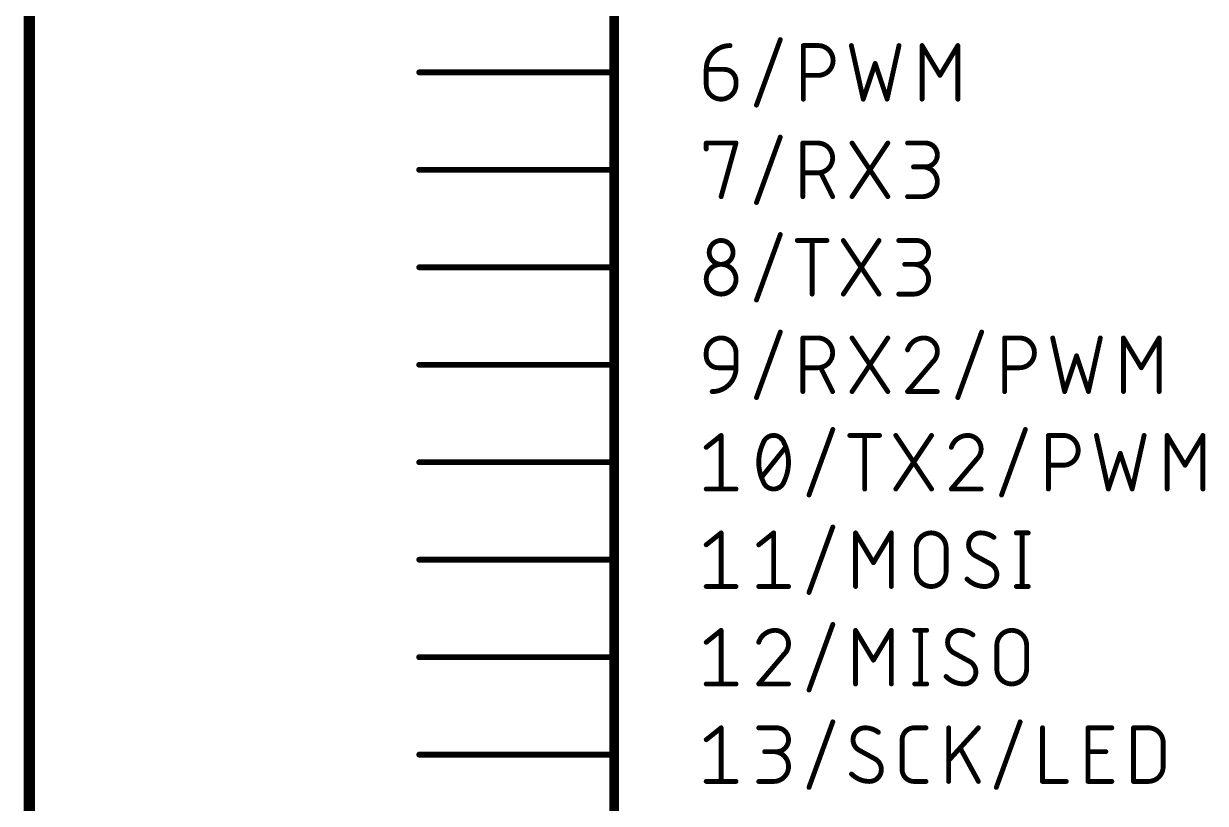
# Model space of a CAD drawing. Extents: x -1 to 180, y 0 to 264.
# Drawn here: x -0.15 to 30.65, y 199.39 to 219.71 of the extents above; entities that cross this region are included whole.
import ezdxf

# ---------------------------------------------------------------- set-up
doc = ezdxf.new("R2010")
doc.units = 0
doc.layers.add('94', color=12, linetype='CONTINUOUS')
doc.layers.add('95', color=251, linetype='CONTINUOUS')

msp = doc.modelspace()

# ---------------------------------------------------------------- linework, layer by layer
at = {"layer": '94'}
for points, const_width in [([(0, 264.16), (0, 0)], 0.3), ([(15.24, 238.76), (15.24, 170.18)], 0.254), ([(10.16, 218.44), (15.24, 218.44)], 0.1524), ([(10.16, 215.9), (15.24, 215.9)], 0.1524), ([(10.16, 213.36), (15.24, 213.36)], 0.1524), ([(10.16, 210.82), (15.24, 210.82)], 0.1524), ([(10.16, 208.28), (15.24, 208.28)], 0.1524), ([(10.16, 205.74), (15.24, 205.74)], 0.1524), ([(10.16, 203.2), (15.24, 203.2)], 0.1524), ([(10.16, 200.66), (15.24, 200.66)], 0.1524)]:
    msp.add_lwpolyline(points, dxfattribs=dict(at, const_width=const_width))
at = {"layer": '94', "const_width": 0.0762}
for points in [[(10.16, 218.4781, 1), (10.16, 218.4019)], [(15.24, 218.4019, 1), (15.24, 218.4781)], [(10.16, 215.9381, 1), (10.16, 215.8619)], [(15.24, 215.8619, 1), (15.24, 215.9381)], [(10.16, 213.3981, 1), (10.16, 213.3219)], [(15.24, 213.3219, 1), (15.24, 213.3981)], [(10.16, 210.8581, 1), (10.16, 210.7819)], [(15.24, 210.7819, 1), (15.24, 210.8581)], [(10.16, 208.3181, 1), (10.16, 208.2419)], [(15.24, 208.2419, 1), (15.24, 208.3181)], [(10.16, 205.7781, 1), (10.16, 205.7019)], [(15.24, 205.7019, 1), (15.24, 205.7781)], [(10.16, 203.2381, 1), (10.16, 203.1619)], [(15.24, 203.1619, 1), (15.24, 203.2381)], [(10.16, 200.6981, 1), (10.16, 200.6219)], [(15.24, 200.6219, 1), (15.24, 200.6981)]]:
    msp.add_lwpolyline(points, format="xyb", dxfattribs=at)
at = {"layer": '95', "const_width": 0.127}
for points in [[(18.9499, 217.5863), (19.5708, 219.2937)], [(20.1704, 217.7415), (20.1704, 219.1385)], [(20.1704, 219.1385), (20.5584, 219.1385)], [(21.4228, 219.1385), (21.7332, 217.7415)], [(22.3541, 217.7415), (22.6645, 219.1385)], [(23.2662, 217.7415), (23.2662, 219.1385)], [(23.2662, 219.1385), (23.7319, 218.3624)], [(23.7319, 218.3624), (24.1976, 219.1385)], [(24.1976, 219.1385), (24.1976, 217.7415)], [(21.7332, 217.7415), (22.0437, 218.6728)], [(22.0437, 218.6728), (22.3541, 217.7415)], [(17.6403, 218.5176), (18.106, 218.5176)], [(17.6403, 218.1296), (17.6403, 218.5176)], [(20.5584, 218.3624), (20.1704, 218.3624)], [(18.4164, 218.2072), (18.4164, 218.1296)], [(17.6403, 216.4433), (17.6403, 216.5985)], [(17.6403, 216.5985), (18.4164, 216.5985)], [(18.4164, 216.5985), (18.0284, 215.2015)], [(18.9499, 215.0463), (19.5708, 216.7537)], [(20.1588, 215.2015), (20.1588, 216.5985)], [(20.1588, 216.5985), (20.5468, 216.5985)], [(21.4411, 215.2015), (22.3724, 216.5985)], [(21.4411, 216.5985), (22.3724, 215.2015)], [(22.8876, 216.5985), (23.3532, 216.5985)], [(23.3532, 215.9776), (23.0428, 215.9776)], [(20.5468, 215.8224), (20.1588, 215.8224)], [(20.9349, 215.2015), (20.6244, 215.8224)], [(22.8876, 215.2015), (23.2756, 215.2015)], [(18.9499, 212.5063), (19.5708, 214.2137)], [(20.013, 214.0585), (20.7891, 214.0585)], [(20.401, 212.6615), (20.401, 214.0585)], [(21.213, 212.6615), (22.1443, 214.0585)], [(21.213, 214.0585), (22.1443, 212.6615)], [(22.6594, 214.0585), (23.1251, 214.0585)], [(23.1251, 213.4376), (22.8146, 213.4376)], [(22.6594, 212.6615), (23.0475, 212.6615)], [(18.9499, 209.9663), (19.5708, 211.6737)], [(24.1971, 209.9663), (24.818, 211.6737)], [(20.1588, 210.1215), (20.1588, 211.5185)], [(20.1588, 211.5185), (20.5468, 211.5185)], [(21.4411, 210.1215), (22.3724, 211.5185)], [(21.4411, 211.5185), (22.3724, 210.1215)], [(25.4176, 210.1215), (25.4176, 211.5185)], [(25.4176, 211.5185), (25.8057, 211.5185)], [(26.67, 211.5185), (26.9805, 210.1215)], [(27.6014, 210.1215), (27.9118, 211.5185)], [(28.5135, 210.1215), (28.5135, 211.5185)], [(28.5135, 211.5185), (28.9792, 210.7424)], [(28.9792, 210.7424), (29.4448, 211.5185)], [(29.4448, 211.5185), (29.4448, 210.1215)], [(17.6403, 211.0528), (17.6403, 211.1304)], [(18.4164, 211.1304), (18.4164, 210.7424)], [(26.9805, 210.1215), (27.2909, 211.0528)], [(27.2909, 211.0528), (27.6014, 210.1215)], [(18.4164, 210.7424), (17.9507, 210.7424)], [(20.5468, 210.7424), (20.1588, 210.7424)], [(20.9349, 210.1215), (20.6244, 210.7424)], [(23.5473, 210.8976), (22.8876, 210.1215)], [(25.8057, 210.7424), (25.4176, 210.7424)], [(22.8876, 210.1215), (23.6637, 210.1215)], [(20.3187, 207.4263), (20.9396, 209.1337)], [(25.3378, 207.4263), (25.9587, 209.1337)], [(17.6403, 208.6681), (18.0284, 208.9785)], [(18.0284, 208.9785), (18.0284, 207.5815)], [(21.3818, 208.9785), (22.1579, 208.9785)], [(21.7699, 207.5815), (21.7699, 208.9785)], [(22.5818, 207.5815), (23.5131, 208.9785)], [(22.5818, 208.9785), (23.5131, 207.5815)], [(26.5583, 207.5815), (26.5583, 208.9785)], [(26.5583, 208.9785), (26.9464, 208.9785)], [(27.8107, 208.9785), (28.1212, 207.5815)], [(28.7421, 207.5815), (29.0525, 208.9785)], [(29.6542, 207.5815), (29.6542, 208.9785)], [(29.6542, 208.9785), (30.1199, 208.2024)], [(30.1199, 208.2024), (30.5855, 208.9785)], [(30.5855, 208.9785), (30.5855, 207.5815)], [(19.0868, 207.8919), (19.7077, 208.6681)], [(28.1212, 207.5815), (28.4316, 208.5128)], [(28.4316, 208.5128), (28.7421, 207.5815)], [(24.688, 208.3576), (24.0283, 207.5815)], [(26.9464, 208.2024), (26.5583, 208.2024)], [(17.6403, 207.5815), (18.4164, 207.5815)], [(24.0283, 207.5815), (24.8044, 207.5815)], [(17.6403, 206.1281), (18.0284, 206.4385)], [(18.0284, 206.4385), (18.0284, 205.0415)], [(19.0092, 206.1281), (19.3972, 206.4385)], [(19.3972, 206.4385), (19.3972, 205.0415)], [(20.3187, 204.8863), (20.9396, 206.5937)], [(21.5324, 205.0415), (21.5324, 206.4385)], [(21.5324, 206.4385), (21.998, 205.6624)], [(21.998, 205.6624), (22.4637, 206.4385)], [(22.4637, 206.4385), (22.4637, 205.0415)], [(25.7212, 206.4385), (26.0317, 206.4385)], [(25.8764, 206.4385), (25.8764, 205.0415)], [(23.1157, 205.4296), (23.1157, 206.0504)], [(23.8918, 206.0504), (23.8918, 205.4296)], [(25.0598, 205.6236), (24.633, 205.8564)], [(17.6403, 205.0415), (18.4164, 205.0415)], [(19.0092, 205.0415), (19.7853, 205.0415)], [(25.7212, 205.0415), (26.0317, 205.0415)], [(17.6403, 203.5881), (18.0284, 203.8985)], [(18.0284, 203.8985), (18.0284, 202.5015)], [(20.3187, 202.3463), (20.9396, 204.0537)], [(21.5324, 202.5015), (21.5324, 203.8985)], [(21.5324, 203.8985), (21.998, 203.1224)], [(21.998, 203.1224), (22.4637, 203.8985)], [(22.4637, 203.8985), (22.4637, 202.5015)], [(23.0748, 203.8985), (23.3852, 203.8985)], [(23.23, 203.8985), (23.23, 202.5015)], [(19.6688, 203.2776), (19.0092, 202.5015)], [(24.5123, 203.0836), (24.0854, 203.3164)], [(25.2146, 202.8896), (25.2146, 203.5104)], [(25.9907, 203.5104), (25.9907, 202.8896)], [(17.6403, 202.5015), (18.4164, 202.5015)], [(19.0092, 202.5015), (19.7853, 202.5015)], [(23.0748, 202.5015), (23.3852, 202.5015)], [(20.3187, 199.8063), (20.9396, 201.5137)], [(25.201, 199.8063), (25.8219, 201.5137)], [(17.6403, 201.0481), (18.0284, 201.3585)], [(18.0284, 201.3585), (18.0284, 199.9615)], [(19.0092, 201.3585), (19.4748, 201.3585)], [(23.0571, 201.3585), (23.3676, 201.3585)], [(23.9575, 199.9615), (23.9575, 201.3585)], [(24.7336, 201.3585), (23.9575, 200.5048)], [(26.4037, 201.3585), (26.4037, 199.9615)], [(27.59, 199.9615), (27.59, 201.3585)], [(27.59, 201.3585), (28.2109, 201.3585)], [(28.7736, 199.9615), (28.7736, 201.3585)], [(28.7736, 201.3585), (29.1617, 201.3585)], [(22.0483, 200.5436), (21.6215, 200.7764)], [(22.7467, 200.2719), (22.7467, 201.0481)], [(24.7336, 199.9615), (24.268, 200.8152)], [(29.5497, 200.9704), (29.5497, 200.3496)], [(19.4748, 200.7376), (19.1644, 200.7376)], [(27.59, 200.7376), (28.0557, 200.7376)], [(17.6403, 199.9615), (18.4164, 199.9615)], [(19.0092, 199.9615), (19.3972, 199.9615)], [(23.3676, 199.9615), (23.0571, 199.9615)], [(26.4037, 199.9615), (27.0246, 199.9615)], [(28.2109, 199.9615), (27.59, 199.9615)], [(29.1617, 199.9615), (28.7736, 199.9615)]]:
    msp.add_lwpolyline(points, dxfattribs=at)
at = {"layer": '95'}
for points, const_width in [([(19.6006, 219.2829, 1), (19.5409, 219.3046)], 0.0635), ([(18.2612, 219.1385, 0.4142), (17.6403, 218.5176)], 0.127), ([(18.2612, 219.1068, 1), (18.2612, 219.1702)], 0.0635), ([(20.2021, 219.1385, 1), (20.1386, 219.1385)], 0.0635), ([(20.1704, 219.1703, 1), (20.1704, 219.1068)], 0.0635), ([(20.5584, 218.3624, 1), (20.5584, 219.1385)], 0.127), ([(20.5584, 219.1703, 1), (20.5584, 219.1068)], 0.0635), ([(20.5584, 219.1068, 1), (20.5584, 219.1703)], 0.0635), ([(21.4538, 219.1454, 1), (21.3918, 219.1316)], 0.0635), ([(22.6955, 219.1316, 1), (22.6335, 219.1454)], 0.0635), ([(23.2935, 219.1548, 1), (23.239, 219.1222)], 0.0635), ([(23.298, 219.1385, 1), (23.2345, 219.1385)], 0.0635), ([(24.2293, 219.1385, 1), (24.1658, 219.1385)], 0.0635), ([(24.2248, 219.1222, 1), (24.1703, 219.1548)], 0.0635), ([(22.0738, 218.6829, 1), (22.0135, 218.6628)], 0.0635), ([(22.0738, 218.6628, 1), (22.0135, 218.6829)], 0.0635), ([(17.6403, 218.5494, 1), (17.6403, 218.4859)], 0.0635), ([(17.672, 218.5176, 1), (17.6086, 218.5176)], 0.0635), ([(17.6086, 218.5176, 1), (17.672, 218.5176)], 0.0635), ([(18.4164, 218.2072, 0.4142), (18.106, 218.5176)], 0.127), ([(18.106, 218.5494, 1), (18.106, 218.4859)], 0.0635), ([(18.106, 218.4859, 1), (18.106, 218.5494)], 0.0635), ([(20.1704, 218.3941, 1), (20.1704, 218.3306)], 0.0635), ([(20.5584, 218.3941, 1), (20.5584, 218.3306)], 0.0635), ([(20.5584, 218.3306, 1), (20.5584, 218.3941)], 0.0635), ([(23.7047, 218.3787, 1), (23.7591, 218.3461)], 0.0635), ([(23.7047, 218.3461, 1), (23.7591, 218.3787)], 0.0635), ([(17.6403, 218.1296, 1), (18.4164, 218.1296)], 0.127), ([(17.672, 218.1296, 1), (17.6085, 218.1296)], 0.0635), ([(17.6086, 218.1296, 1), (17.672, 218.1296)], 0.0635), ([(18.4482, 218.2072, 1), (18.3847, 218.2072)], 0.0635), ([(18.3847, 218.2072, 1), (18.4482, 218.2072)], 0.0635), ([(18.4482, 218.1296, 1), (18.3847, 218.1296)], 0.0635), ([(18.3847, 218.1296, 1), (18.4482, 218.1296)], 0.0635), ([(20.1386, 217.7415, 1), (20.2021, 217.7415)], 0.0635), ([(21.7031, 217.7515, 1), (21.7633, 217.7315)], 0.0635), ([(21.7022, 217.7346, 1), (21.7642, 217.7484)], 0.0635), ([(22.3231, 217.7484, 1), (22.3851, 217.7346)], 0.0635), ([(22.324, 217.7315, 1), (22.3842, 217.7515)], 0.0635), ([(23.2345, 217.7415, 1), (23.298, 217.7415)], 0.0635), ([(24.1658, 217.7415, 1), (24.2293, 217.7415)], 0.0635), ([(18.92, 217.5971, 1), (18.9797, 217.5754)], 0.0635), ([(17.672, 216.5985, 1), (17.6086, 216.5985)], 0.0635), ([(17.6403, 216.6302, 1), (17.6403, 216.5668)], 0.0635), ([(18.447, 216.59, 1), (18.3858, 216.607)], 0.0635), ([(18.4164, 216.5668, 1), (18.4164, 216.6302)], 0.0635), ([(19.6006, 216.7429, 1), (19.5409, 216.7646)], 0.0635), ([(20.1905, 216.5985, 1), (20.127, 216.5985)], 0.0635), ([(20.1588, 216.6302, 1), (20.1588, 216.5668)], 0.0635), ([(20.5468, 215.8224, 1), (20.5468, 216.5985)], 0.127), ([(20.5468, 216.6302, 1), (20.5468, 216.5668)], 0.0635), ([(20.5468, 216.5668, 1), (20.5468, 216.6302)], 0.0635), ([(21.4675, 216.6161, 1), (21.4147, 216.5809)], 0.0635), ([(22.3988, 216.5809, 1), (22.346, 216.6161)], 0.0635), ([(22.8876, 216.6302, 1), (22.8876, 216.5668)], 0.0635), ([(23.3532, 215.9776, 1), (23.3532, 216.5985)], 0.127), ([(23.3532, 216.6302, 1), (23.3532, 216.5668)], 0.0635), ([(23.3532, 216.5668, 1), (23.3532, 216.6302)], 0.0635), ([(17.6086, 216.4433, 1), (17.672, 216.4433)], 0.0635), ([(23.0428, 216.0094, 1), (23.0428, 215.9459)], 0.0635), ([(23.2756, 215.2015, 1), (23.2756, 215.9776)], 0.127), ([(23.2756, 216.0094, 1), (23.2756, 215.9459)], 0.0635), ([(23.3532, 216.0094, 1), (23.3532, 215.9459)], 0.0635), ([(23.3532, 215.9459, 1), (23.3532, 216.0094)], 0.0635), ([(20.1588, 215.8541, 1), (20.1588, 215.7906)], 0.0635), ([(20.5468, 215.8541, 1), (20.5468, 215.7906)], 0.0635), ([(20.5468, 215.7906, 1), (20.5468, 215.8541)], 0.0635), ([(20.6528, 215.8366, 1), (20.596, 215.8082)], 0.0635), ([(17.9978, 215.21, 1), (18.0589, 215.193)], 0.0635), ([(18.92, 215.0571, 1), (18.9797, 215.0354)], 0.0635), ([(20.127, 215.2015, 1), (20.1905, 215.2015)], 0.0635), ([(20.9065, 215.1873, 1), (20.9633, 215.2157)], 0.0635), ([(21.4147, 215.2191, 1), (21.4675, 215.1839)], 0.0635), ([(22.346, 215.1839, 1), (22.3988, 215.2191)], 0.0635), ([(22.8876, 215.2332, 1), (22.8876, 215.1698)], 0.0635), ([(23.2756, 215.2332, 1), (23.2756, 215.1698)], 0.0635), ([(23.2756, 215.1698, 1), (23.2756, 215.2332)], 0.0635), ([(18.3388, 213.7481, 1), (17.7179, 213.7481)], 0.127), ([(19.6006, 214.2029, 1), (19.5409, 214.2246)], 0.0635), ([(20.013, 214.0902, 1), (20.013, 214.0268)], 0.0635), ([(20.4328, 214.0585, 1), (20.3693, 214.0585)], 0.0635), ([(20.7891, 214.0268, 1), (20.7891, 214.0902)], 0.0635), ([(21.2394, 214.0761, 1), (21.1865, 214.0409)], 0.0635), ([(22.1707, 214.0409, 1), (22.1179, 214.0761)], 0.0635), ([(22.6594, 214.0902, 1), (22.6594, 214.0268)], 0.0635), ([(23.1251, 213.4376, 1), (23.1251, 214.0585)], 0.127), ([(23.1251, 214.0902, 1), (23.1251, 214.0268)], 0.0635), ([(23.1251, 214.0268, 1), (23.1251, 214.0902)], 0.0635), ([(17.7179, 213.7481, 1), (18.3388, 213.7481)], 0.127), ([(17.7497, 213.7481, 1), (17.6862, 213.7481)], 0.0635), ([(17.6862, 213.7481, 1), (17.7497, 213.7481)], 0.0635), ([(18.307, 213.7481, 1), (18.3705, 213.7481)], 0.0635), ([(18.3706, 213.7481, 1), (18.3071, 213.7481)], 0.0635), ([(18.4164, 213.0496, 1), (17.6403, 213.0496)], 0.127), ([(22.8146, 213.4694, 1), (22.8146, 213.4059)], 0.0635), ([(23.0475, 212.6615, 1), (23.0475, 213.4376)], 0.127), ([(23.0475, 213.4694, 1), (23.0475, 213.4059)], 0.0635), ([(23.1251, 213.4694, 1), (23.1251, 213.4059)], 0.0635), ([(23.1251, 213.4059, 1), (23.1251, 213.4694)], 0.0635), ([(17.6403, 213.0496, 1), (18.4164, 213.0496)], 0.127), ([(17.672, 213.0496, 1), (17.6085, 213.0496)], 0.0635), ([(17.6086, 213.0496, 1), (17.672, 213.0496)], 0.0635), ([(18.4482, 213.0496, 1), (18.3847, 213.0496)], 0.0635), ([(18.3847, 213.0496, 1), (18.4482, 213.0496)], 0.0635), ([(18.92, 212.5171, 1), (18.9797, 212.4954)], 0.0635), ([(20.3693, 212.6615, 1), (20.4328, 212.6615)], 0.0635), ([(21.1865, 212.6791, 1), (21.2394, 212.6439)], 0.0635), ([(22.1179, 212.6439, 1), (22.1707, 212.6791)], 0.0635), ([(22.6594, 212.6933, 1), (22.6594, 212.6298)], 0.0635), ([(23.0475, 212.6933, 1), (23.0475, 212.6298)], 0.0635), ([(23.0475, 212.6298, 1), (23.0475, 212.6933)], 0.0635), ([(19.6006, 211.6629, 1), (19.5409, 211.6846)], 0.0635), ([(24.8479, 211.6629, 1), (24.7882, 211.6846)], 0.0635), ([(18.4164, 211.1304, 1), (17.6403, 211.1304)], 0.127), ([(20.1905, 211.5185, 1), (20.127, 211.5185)], 0.0635), ([(20.1588, 211.5503, 1), (20.1588, 211.4868)], 0.0635), ([(20.5468, 210.7424, 1), (20.5468, 211.5185)], 0.127), ([(20.5468, 211.5503, 1), (20.5468, 211.4868)], 0.0635), ([(20.5468, 211.4868, 1), (20.5468, 211.5503)], 0.0635), ([(21.4675, 211.5361, 1), (21.4147, 211.5009)], 0.0635), ([(22.3988, 211.5009, 1), (22.346, 211.5361)], 0.0635), ([(23.3144, 211.5185, 0.3252), (22.8876, 211.2081)], 0.127), ([(23.6637, 211.1693, 0.4142), (23.3144, 211.5185)], 0.127), ([(23.3144, 211.5503, 1), (23.3144, 211.4868)], 0.0635), ([(23.3144, 211.4868, 1), (23.3144, 211.5502)], 0.0635), ([(25.4176, 211.5503, 1), (25.4176, 211.4868)], 0.0635), ([(25.4494, 211.5185, 1), (25.3859, 211.5185)], 0.0635), ([(25.8057, 210.7424, 1), (25.8057, 211.5185)], 0.127), ([(25.8057, 211.5503, 1), (25.8057, 211.4868)], 0.0635), ([(25.8057, 211.4868, 1), (25.8057, 211.5503)], 0.0635), ([(26.701, 211.5254, 1), (26.639, 211.5116)], 0.0635), ([(27.9428, 211.5116, 1), (27.8808, 211.5254)], 0.0635), ([(28.5407, 211.5348, 1), (28.4863, 211.5022)], 0.0635), ([(28.5453, 211.5185, 1), (28.4818, 211.5185)], 0.0635), ([(29.4766, 211.5185, 1), (29.4131, 211.5185)], 0.0635), ([(29.4721, 211.5022, 1), (29.4176, 211.5348)], 0.0635), ([(17.6403, 211.0528, 0.4142), (17.9507, 210.7424)], 0.127), ([(17.672, 211.1304, 1), (17.6086, 211.1304)], 0.0635), ([(17.6086, 211.1304, 1), (17.672, 211.1304)], 0.0635), ([(17.672, 211.0528, 1), (17.6086, 211.0528)], 0.0635), ([(17.6086, 211.0528, 1), (17.672, 211.0528)], 0.0635), ([(18.4482, 211.1304, 1), (18.3847, 211.1304)], 0.0635), ([(18.3847, 211.1304, 1), (18.4482, 211.1304)], 0.0635), ([(22.8574, 211.2178, 1), (22.9178, 211.1983)], 0.0635), ([(23.5473, 210.8976, 0.2053), (23.6637, 211.1693)], 0.127), ([(23.6954, 211.1692, 1), (23.6319, 211.1693)], 0.0635), ([(23.6319, 211.1693, 1), (23.6954, 211.1693)], 0.0635), ([(27.321, 211.0629, 1), (27.2608, 211.0428)], 0.0635), ([(27.321, 211.0428, 1), (27.2608, 211.0629)], 0.0635), ([(17.7955, 210.1215, 0.4142), (18.4164, 210.7424)], 0.127), ([(17.9507, 210.7741, 1), (17.9507, 210.7106)], 0.0635), ([(17.9507, 210.7106, 1), (17.9507, 210.7741)], 0.0635), ([(18.4482, 210.7424, 1), (18.3847, 210.7424)], 0.0635), ([(18.3847, 210.7424, 1), (18.4482, 210.7424)], 0.0635), ([(18.4164, 210.7106, 1), (18.4164, 210.7741)], 0.0635), ([(20.1588, 210.7741, 1), (20.1588, 210.7106)], 0.0635), ([(20.5468, 210.7741, 1), (20.5468, 210.7106)], 0.0635), ([(20.5468, 210.7106, 1), (20.5468, 210.7741)], 0.0635), ([(20.6528, 210.7566, 1), (20.596, 210.7282)], 0.0635), ([(23.5254, 210.9206, 1), (23.5692, 210.8746)], 0.0635), ([(23.5714, 210.877, 1), (23.5231, 210.9182)], 0.0635), ([(25.4176, 210.7741, 1), (25.4176, 210.7106)], 0.0635), ([(25.8057, 210.7741, 1), (25.8057, 210.7106)], 0.0635), ([(25.8057, 210.7106, 1), (25.8057, 210.7741)], 0.0635), ([(28.9519, 210.7587, 1), (29.0064, 210.7261)], 0.0635), ([(28.9519, 210.7261, 1), (29.0064, 210.7587)], 0.0635), ([(17.7955, 210.1532, 1), (17.7955, 210.0898)], 0.0635), ([(20.127, 210.1215, 1), (20.1905, 210.1215)], 0.0635), ([(20.9065, 210.1073, 1), (20.9633, 210.1357)], 0.0635), ([(21.4147, 210.1391, 1), (21.4675, 210.1039)], 0.0635), ([(22.346, 210.1039, 1), (22.3988, 210.1391)], 0.0635), ([(22.8876, 210.1532, 1), (22.8876, 210.0898)], 0.0635), ([(22.8634, 210.1421, 1), (22.9118, 210.1009)], 0.0635), ([(23.6637, 210.0898, 1), (23.6637, 210.1532)], 0.0635), ([(25.3859, 210.1215, 1), (25.4494, 210.1215)], 0.0635), ([(26.9504, 210.1315, 1), (27.0106, 210.1115)], 0.0635), ([(26.9495, 210.1146, 1), (27.0115, 210.1284)], 0.0635), ([(27.5704, 210.1284, 1), (27.6324, 210.1146)], 0.0635), ([(27.5712, 210.1115, 1), (27.6315, 210.1315)], 0.0635), ([(28.4818, 210.1215, 1), (28.5453, 210.1215)], 0.0635), ([(29.4131, 210.1215, 1), (29.4766, 210.1215)], 0.0635), ([(18.92, 209.9771, 1), (18.9797, 209.9554)], 0.0635), ([(24.1673, 209.9771, 1), (24.227, 209.9554)], 0.0635), ([(20.9695, 209.1229, 1), (20.9098, 209.1446)], 0.0635), ([(25.9886, 209.1229, 1), (25.9289, 209.1446)], 0.0635), ([(18.0601, 208.9785, 1), (17.9966, 208.9785)], 0.0635), ([(18.0482, 208.9537, 1), (18.0085, 209.0033)], 0.0635), ([(19.1256, 208.7845, 0.1139), (19.0092, 208.28)], 0.127), ([(19.0955, 208.7948, 1), (19.1556, 208.7742)], 0.0635), ([(19.3972, 208.9785, 0.3205), (19.1256, 208.7845)], 0.127), ([(19.1541, 208.7706, 1), (19.097, 208.7984)], 0.0635), ([(19.6688, 208.7845, 0.3205), (19.3972, 208.9785)], 0.127), ([(19.3972, 209.0102, 1), (19.3972, 208.9468)], 0.0635), ([(19.3972, 208.9468, 1), (19.3972, 209.0102)], 0.0635), ([(19.7853, 208.28, 0.1139), (19.6688, 208.7845)], 0.127), ([(19.6974, 208.7984, 1), (19.6403, 208.7706)], 0.0635), ([(19.6388, 208.7742, 1), (19.6989, 208.7948)], 0.0635), ([(21.3818, 209.0102, 1), (21.3818, 208.9468)], 0.0635), ([(21.8016, 208.9785, 1), (21.7381, 208.9785)], 0.0635), ([(22.1579, 208.9468, 1), (22.1579, 209.0102)], 0.0635), ([(22.6082, 208.9961, 1), (22.5554, 208.9609)], 0.0635), ([(23.5396, 208.9609, 1), (23.4867, 208.9961)], 0.0635), ([(24.4551, 208.9785, 0.3252), (24.0283, 208.6681)], 0.127), ([(24.8044, 208.6293, 0.4142), (24.4551, 208.9785)], 0.127), ([(24.4551, 209.0102, 1), (24.4551, 208.9468)], 0.0635), ([(24.4551, 208.9468, 1), (24.4551, 209.0102)], 0.0635), ([(26.5901, 208.9785, 1), (26.5266, 208.9785)], 0.0635), ([(26.5583, 209.0102, 1), (26.5583, 208.9468)], 0.0635), ([(26.9464, 208.2024, 1), (26.9464, 208.9785)], 0.127), ([(26.9464, 209.0102, 1), (26.9464, 208.9468)], 0.0635), ([(26.9464, 208.9468, 1), (26.9464, 209.0102)], 0.0635), ([(27.8417, 208.9854, 1), (27.7797, 208.9716)], 0.0635), ([(29.0835, 208.9716, 1), (29.0215, 208.9854)], 0.0635), ([(29.686, 208.9785, 1), (29.6225, 208.9785)], 0.0635), ([(29.6814, 208.9948, 1), (29.627, 208.9622)], 0.0635), ([(30.6173, 208.9785, 1), (30.5538, 208.9785)], 0.0635), ([(30.6128, 208.9622, 1), (30.5583, 208.9948)], 0.0635), ([(17.6205, 208.6928, 1), (17.6601, 208.6433)], 0.0635), ([(19.7324, 208.6482, 1), (19.6829, 208.6879)], 0.0635), ([(23.9981, 208.6778, 1), (24.0585, 208.6583)], 0.0635), ([(24.688, 208.3576, 0.2053), (24.8044, 208.6293)], 0.127), ([(24.8361, 208.6292, 1), (24.7726, 208.6293)], 0.0635), ([(24.7726, 208.6293, 1), (24.8361, 208.6293)], 0.0635), ([(28.4617, 208.5229, 1), (28.4015, 208.5028)], 0.0635), ([(28.4617, 208.5028, 1), (28.4015, 208.5229)], 0.0635), ([(19.0409, 208.28, 1), (18.9774, 208.28)], 0.0635), ([(18.9774, 208.28, 1), (19.0409, 208.28)], 0.0635), ([(19.0092, 208.28, 0.1139), (19.1256, 207.7755)], 0.127), ([(19.6688, 207.7755, 0.1139), (19.7853, 208.28)], 0.127), ([(19.817, 208.28, 1), (19.7535, 208.28)], 0.0635), ([(19.7535, 208.28, 1), (19.817, 208.28)], 0.0635), ([(24.6661, 208.3806, 1), (24.7099, 208.3346)], 0.0635), ([(24.7122, 208.337, 1), (24.6638, 208.3782)], 0.0635), ([(26.5583, 208.2341, 1), (26.5583, 208.1706)], 0.0635), ([(26.9464, 208.2341, 1), (26.9464, 208.1706)], 0.0635), ([(26.9464, 208.1706, 1), (26.9464, 208.2341)], 0.0635), ([(30.0927, 208.2187, 1), (30.1471, 208.1861)], 0.0635), ([(30.0927, 208.1861, 1), (30.1471, 208.2187)], 0.0635), ([(19.062, 207.9118, 1), (19.1116, 207.8721)], 0.0635), ([(17.6403, 207.6132, 1), (17.6403, 207.5498)], 0.0635), ([(17.9966, 207.5815, 1), (18.0601, 207.5815)], 0.0635), ([(18.4164, 207.5498, 1), (18.4164, 207.6132)], 0.0635), ([(19.1556, 207.7858, 1), (19.0955, 207.7652)], 0.0635), ([(19.1256, 207.7755, 0.3205), (19.3972, 207.5815)], 0.127), ([(19.097, 207.7616, 1), (19.1541, 207.7894)], 0.0635), ([(19.3972, 207.5815, 0.3205), (19.6688, 207.7755)], 0.127), ([(19.3972, 207.6132, 1), (19.3972, 207.5498)], 0.0635), ([(19.3972, 207.5498, 1), (19.3972, 207.6132)], 0.0635), ([(19.6403, 207.7894, 1), (19.6974, 207.7616)], 0.0635), ([(19.6989, 207.7652, 1), (19.6388, 207.7858)], 0.0635), ([(21.7381, 207.5815, 1), (21.8016, 207.5815)], 0.0635), ([(22.5554, 207.5991, 1), (22.6082, 207.5639)], 0.0635), ([(23.4867, 207.5639, 1), (23.5396, 207.5991)], 0.0635), ([(24.0041, 207.6021, 1), (24.0525, 207.5609)], 0.0635), ([(24.0283, 207.6132, 1), (24.0283, 207.5498)], 0.0635), ([(24.8044, 207.5498, 1), (24.8044, 207.6132)], 0.0635), ([(26.5266, 207.5815, 1), (26.5901, 207.5815)], 0.0635), ([(28.0911, 207.5915, 1), (28.1513, 207.5715)], 0.0635), ([(28.0902, 207.5746, 1), (28.1522, 207.5884)], 0.0635), ([(28.7111, 207.5884, 1), (28.7731, 207.5746)], 0.0635), ([(28.7119, 207.5715, 1), (28.7722, 207.5915)], 0.0635), ([(29.6225, 207.5815, 1), (29.686, 207.5815)], 0.0635), ([(30.5538, 207.5815, 1), (30.6173, 207.5815)], 0.0635), ([(20.2889, 207.4371, 1), (20.3486, 207.4154)], 0.0635), ([(25.308, 207.4371, 1), (25.3677, 207.4154)], 0.0635), ([(18.0601, 206.4385, 1), (17.9966, 206.4385)], 0.0635), ([(18.0482, 206.4137, 1), (18.0085, 206.4633)], 0.0635), ([(19.429, 206.4385, 1), (19.3655, 206.4385)], 0.0635), ([(19.417, 206.4137, 1), (19.3774, 206.4633)], 0.0635), ([(20.9695, 206.5829, 1), (20.9098, 206.6046)], 0.0635), ([(21.5641, 206.4385, 1), (21.5006, 206.4385)], 0.0635), ([(21.5596, 206.4548, 1), (21.5051, 206.4222)], 0.0635), ([(22.4954, 206.4385, 1), (22.4319, 206.4385)], 0.0635), ([(22.4909, 206.4222, 1), (22.4365, 206.4548)], 0.0635), ([(23.8918, 206.0504, 1), (23.1157, 206.0504)], 0.127), ([(24.7882, 206.4385, 0.4142), (24.4777, 206.1281)], 0.127), ([(25.1374, 206.3221, 0.1623), (24.7882, 206.4385)], 0.127), ([(24.7882, 206.4702, 1), (24.7882, 206.4068)], 0.0635), ([(24.7882, 206.4067, 1), (24.7882, 206.4702)], 0.0635), ([(25.1184, 206.2967, 1), (25.1565, 206.3475)], 0.0635), ([(25.7212, 206.4702, 1), (25.7212, 206.4068)], 0.0635), ([(25.9082, 206.4385, 1), (25.8447, 206.4385)], 0.0635), ([(26.0317, 206.4068, 1), (26.0317, 206.4702)], 0.0635), ([(17.6205, 206.1528, 1), (17.6601, 206.1033)], 0.0635), ([(18.9893, 206.1528, 1), (19.029, 206.1033)], 0.0635), ([(23.1475, 206.0504, 1), (23.084, 206.0504)], 0.0635), ([(23.084, 206.0504, 1), (23.1475, 206.0504)], 0.0635), ([(23.9236, 206.0504, 1), (23.8601, 206.0504)], 0.0635), ([(23.8601, 206.0504, 1), (23.9236, 206.0504)], 0.0635), ([(24.4777, 206.1281, 0.2656), (24.633, 205.8564)], 0.127), ([(24.5095, 206.1281, 1), (24.446, 206.1281)], 0.0635), ([(24.446, 206.1281, 1), (24.5095, 206.1281)], 0.0635), ([(24.6482, 205.8843, 1), (24.6178, 205.8285)], 0.0635), ([(24.6168, 205.8291, 1), (24.6491, 205.8838)], 0.0635), ([(21.9708, 205.6787, 1), (22.0253, 205.6461)], 0.0635), ([(21.9708, 205.6461, 1), (22.0253, 205.6787)], 0.0635), ([(23.1157, 205.4296, 1), (23.8918, 205.4296)], 0.127), ([(23.1475, 205.4296, 1), (23.084, 205.4296)], 0.0635), ([(23.084, 205.4296, 1), (23.1475, 205.4296)], 0.0635), ([(23.9236, 205.4296, 1), (23.8601, 205.4296)], 0.0635), ([(23.8601, 205.4296, 1), (23.9236, 205.4296)], 0.0635), ([(25.215, 205.3519, 0.2656), (25.0598, 205.6236)], 0.127), ([(25.0759, 205.6509, 1), (25.0437, 205.5962)], 0.0635), ([(25.0446, 205.5957, 1), (25.075, 205.6515)], 0.0635), ([(24.4389, 205.2355, 0.2), (24.9046, 205.0415)], 0.127), ([(24.4615, 205.2579, 1), (24.4164, 205.2132)], 0.0635), ([(24.9046, 205.0415, 0.4142), (25.215, 205.3519)], 0.127), ([(25.2468, 205.3519, 1), (25.1833, 205.3519)], 0.0635), ([(25.1833, 205.3519, 1), (25.2468, 205.3519)], 0.0635), ([(17.6403, 205.0733, 1), (17.6403, 205.0098)], 0.0635), ([(17.9966, 205.0415, 1), (18.0601, 205.0415)], 0.0635), ([(18.4164, 205.0098, 1), (18.4164, 205.0733)], 0.0635), ([(19.0092, 205.0733, 1), (19.0092, 205.0098)], 0.0635), ([(19.3655, 205.0415, 1), (19.429, 205.0415)], 0.0635), ([(19.7853, 205.0098, 1), (19.7853, 205.0733)], 0.0635), ([(20.2889, 204.8971, 1), (20.3486, 204.8754)], 0.0635), ([(21.5006, 205.0415, 1), (21.5641, 205.0415)], 0.0635), ([(22.4319, 205.0415, 1), (22.4954, 205.0415)], 0.0635), ([(24.9046, 205.0733, 1), (24.9046, 205.0098)], 0.0635), ([(24.9046, 205.0098, 1), (24.9046, 205.0732)], 0.0635), ([(25.7212, 205.0733, 1), (25.7212, 205.0098)], 0.0635), ([(25.8447, 205.0415, 1), (25.9082, 205.0415)], 0.0635), ([(26.0317, 205.0098, 1), (26.0317, 205.0733)], 0.0635), ([(18.0601, 203.8985, 1), (17.9966, 203.8985)], 0.0635), ([(18.0482, 203.8737, 1), (18.0085, 203.9233)], 0.0635), ([(19.436, 203.8985, 0.3252), (19.0092, 203.5881)], 0.127), ([(19.7853, 203.5493, 0.4142), (19.436, 203.8985)], 0.127), ([(19.436, 203.9303, 1), (19.436, 203.8668)], 0.0635), ([(19.436, 203.8668, 1), (19.436, 203.9302)], 0.0635), ([(20.9695, 204.0429, 1), (20.9098, 204.0646)], 0.0635), ([(21.5641, 203.8985, 1), (21.5006, 203.8985)], 0.0635), ([(21.5596, 203.9148, 1), (21.5051, 203.8822)], 0.0635), ([(22.4954, 203.8985, 1), (22.4319, 203.8985)], 0.0635), ([(22.4909, 203.8822, 1), (22.4365, 203.9148)], 0.0635), ([(23.0748, 203.9303, 1), (23.0748, 203.8668)], 0.0635), ([(23.2617, 203.8985, 1), (23.1982, 203.8985)], 0.0635), ([(23.3852, 203.8668, 1), (23.3852, 203.9303)], 0.0635), ([(24.2406, 203.8985, 0.4142), (23.9302, 203.5881)], 0.127), ([(24.5899, 203.7821, 0.1623), (24.2406, 203.8985)], 0.127), ([(24.2406, 203.9302, 1), (24.2406, 203.8668)], 0.0635), ([(24.2406, 203.8667, 1), (24.2406, 203.9302)], 0.0635), ([(25.9907, 203.5104, 1), (25.2146, 203.5104)], 0.127), ([(17.6205, 203.6128, 1), (17.6601, 203.5633)], 0.0635), ([(18.9789, 203.5978, 1), (19.0394, 203.5783)], 0.0635), ([(19.6688, 203.2776, 0.2053), (19.7853, 203.5493)], 0.127), ([(19.817, 203.5492, 1), (19.7535, 203.5493)], 0.0635), ([(23.9302, 203.5881, 0.2656), (24.0854, 203.3164)], 0.127), ([(23.9619, 203.5881, 1), (23.8985, 203.5881)], 0.0635), ([(23.8985, 203.5881, 1), (23.962, 203.5881)], 0.0635), ([(24.5708, 203.7567, 1), (24.6089, 203.8075)], 0.0635), ([(19.6469, 203.3006, 1), (19.6907, 203.2546)], 0.0635), ([(19.693, 203.257, 1), (19.6447, 203.2982)], 0.0635), ([(19.7535, 203.5493, 1), (19.817, 203.5493)], 0.0635), ([(24.1006, 203.3443, 1), (24.0702, 203.2885)], 0.0635), ([(24.0693, 203.2891, 1), (24.1015, 203.3438)], 0.0635), ([(25.2464, 203.5104, 1), (25.1829, 203.5104)], 0.0635), ([(25.1829, 203.5104, 1), (25.2464, 203.5104)], 0.0635), ([(26.0225, 203.5104, 1), (25.959, 203.5104)], 0.0635), ([(25.959, 203.5104, 1), (26.0225, 203.5104)], 0.0635), ([(21.9708, 203.1387, 1), (22.0253, 203.1061)], 0.0635), ([(21.9708, 203.1061, 1), (22.0253, 203.1387)], 0.0635), ([(24.6675, 202.8119, 0.2656), (24.5123, 203.0836)], 0.127), ([(24.5284, 203.1109, 1), (24.4962, 203.0562)], 0.0635), ([(24.4971, 203.0557, 1), (24.5275, 203.1115)], 0.0635), ([(23.8914, 202.6955, 0.2), (24.3571, 202.5015)], 0.127), ([(23.9139, 202.7179, 1), (23.8689, 202.6732)], 0.0635), ([(24.3571, 202.5015, 0.4142), (24.6675, 202.8119)], 0.127), ([(24.6993, 202.8119, 1), (24.6358, 202.8119)], 0.0635), ([(24.6358, 202.8119, 1), (24.6993, 202.8119)], 0.0635), ([(25.2146, 202.8896, 1), (25.9907, 202.8896)], 0.127), ([(25.2464, 202.8896, 1), (25.1829, 202.8896)], 0.0635), ([(25.1829, 202.8896, 1), (25.2464, 202.8896)], 0.0635), ([(26.0225, 202.8896, 1), (25.959, 202.8896)], 0.0635), ([(25.959, 202.8896, 1), (26.0225, 202.8896)], 0.0635), ([(17.6403, 202.5333, 1), (17.6403, 202.4698)], 0.0635), ([(17.9966, 202.5015, 1), (18.0601, 202.5015)], 0.0635), ([(18.4164, 202.4698, 1), (18.4164, 202.5333)], 0.0635), ([(19.0092, 202.5333, 1), (19.0092, 202.4698)], 0.0635), ([(18.985, 202.5221, 1), (19.0333, 202.4809)], 0.0635), ([(19.7853, 202.4698, 1), (19.7853, 202.5333)], 0.0635), ([(20.2889, 202.3571, 1), (20.3486, 202.3354)], 0.0635), ([(21.5006, 202.5015, 1), (21.5641, 202.5015)], 0.0635), ([(22.4319, 202.5015, 1), (22.4954, 202.5015)], 0.0635), ([(23.0748, 202.5333, 1), (23.0748, 202.4698)], 0.0635), ([(23.1982, 202.5015, 1), (23.2617, 202.5015)], 0.0635), ([(23.3852, 202.4698, 1), (23.3852, 202.5333)], 0.0635), ([(24.3571, 202.5333, 1), (24.3571, 202.4698)], 0.0635), ([(24.3571, 202.4698, 1), (24.3571, 202.5332)], 0.0635), ([(20.9695, 201.5029, 1), (20.9098, 201.5246)], 0.0635), ([(25.8517, 201.5029, 1), (25.792, 201.5246)], 0.0635), ([(18.0601, 201.3585, 1), (17.9966, 201.3585)], 0.0635), ([(18.0482, 201.3337, 1), (18.0085, 201.3833)], 0.0635), ([(19.0092, 201.3903, 1), (19.0092, 201.3268)], 0.0635), ([(19.4748, 200.7376, 1), (19.4748, 201.3585)], 0.127), ([(19.4748, 201.3903, 1), (19.4748, 201.3268)], 0.0635), ([(19.4748, 201.3268, 1), (19.4748, 201.3903)], 0.0635), ([(21.7767, 201.3585, 0.4142), (21.4663, 201.0481)], 0.127), ([(22.126, 201.2421, 0.1623), (21.7767, 201.3585)], 0.127), ([(21.7767, 201.3902, 1), (21.7767, 201.3268)], 0.0635), ([(21.7767, 201.3267, 1), (21.7767, 201.3902)], 0.0635), ([(22.1069, 201.2167, 1), (22.145, 201.2675)], 0.0635), ([(23.0571, 201.3585, 0.4142), (22.7467, 201.0481)], 0.127), ([(23.0571, 201.3903, 1), (23.0571, 201.3268)], 0.0635), ([(23.0571, 201.3268, 1), (23.0571, 201.3902)], 0.0635), ([(23.3676, 201.3268, 1), (23.3676, 201.3903)], 0.0635), ([(23.9893, 201.3585, 1), (23.9258, 201.3585)], 0.0635), ([(24.7571, 201.3371, 1), (24.7101, 201.3799)], 0.0635), ([(26.4354, 201.3585, 1), (26.372, 201.3585)], 0.0635), ([(27.6218, 201.3585, 1), (27.5583, 201.3585)], 0.0635), ([(27.59, 201.3903, 1), (27.59, 201.3268)], 0.0635), ([(28.2109, 201.3268, 1), (28.2109, 201.3903)], 0.0635), ([(28.7736, 201.3903, 1), (28.7736, 201.3268)], 0.0635), ([(28.8054, 201.3585, 1), (28.7419, 201.3585)], 0.0635), ([(29.5497, 200.9704, 0.4142), (29.1617, 201.3585)], 0.127), ([(29.1617, 201.3903, 1), (29.1617, 201.3268)], 0.0635), ([(29.1617, 201.3268, 1), (29.1617, 201.3903)], 0.0635), ([(17.6205, 201.0728, 1), (17.6601, 201.0233)], 0.0635), ([(21.4663, 201.0481, 0.2656), (21.6215, 200.7764)], 0.127), ([(21.498, 201.0481, 1), (21.4345, 201.0481)], 0.0635), ([(21.4345, 201.0481, 1), (21.498, 201.0481)], 0.0635), ([(21.6367, 200.8043, 1), (21.6063, 200.7485)], 0.0635), ([(21.6054, 200.7491, 1), (21.6376, 200.8038)], 0.0635), ([(22.7784, 201.0481, 1), (22.7149, 201.0481)], 0.0635), ([(22.7149, 201.0481, 1), (22.7784, 201.0481)], 0.0635), ([(24.2958, 200.8304, 1), (24.2401, 200.8)], 0.0635), ([(29.5815, 200.9704, 1), (29.518, 200.9704)], 0.0635), ([(29.518, 200.9704, 1), (29.5815, 200.9704)], 0.0635), ([(19.1644, 200.7694, 1), (19.1644, 200.7059)], 0.0635), ([(19.3972, 199.9615, 1), (19.3972, 200.7376)], 0.127), ([(19.3972, 200.7694, 1), (19.3972, 200.7059)], 0.0635), ([(19.4748, 200.7694, 1), (19.4748, 200.7059)], 0.0635), ([(19.4748, 200.7059, 1), (19.4748, 200.7694)], 0.0635), ([(22.2036, 200.2719, 0.2656), (22.0483, 200.5436)], 0.127), ([(22.0645, 200.5709, 1), (22.0322, 200.5162)], 0.0635), ([(22.0331, 200.5157, 1), (22.0636, 200.5715)], 0.0635), ([(23.934, 200.5261, 1), (23.981, 200.4834)], 0.0635), ([(27.59, 200.7694, 1), (27.59, 200.7059)], 0.0635), ([(28.0557, 200.7059, 1), (28.0557, 200.7694)], 0.0635), ([(21.4275, 200.1555, 0.2), (21.8931, 199.9615)], 0.127), ([(21.45, 200.1779, 1), (21.4049, 200.1332)], 0.0635), ([(21.8931, 199.9615, 0.4142), (22.2036, 200.2719)], 0.127), ([(22.2353, 200.2719, 1), (22.1718, 200.2719)], 0.0635), ([(22.1718, 200.2719, 1), (22.2353, 200.2719)], 0.0635), ([(22.7467, 200.2719, 0.4142), (23.0571, 199.9615)], 0.127), ([(22.7784, 200.2719, 1), (22.7149, 200.2719)], 0.0635), ([(22.7149, 200.2719, 1), (22.7784, 200.2719)], 0.0635), ([(29.1617, 199.9615, 0.4142), (29.5497, 200.3496)], 0.127), ([(29.5815, 200.3496, 1), (29.518, 200.3496)], 0.0635), ([(29.518, 200.3496, 1), (29.5815, 200.3496)], 0.0635), ([(17.6403, 199.9932, 1), (17.6403, 199.9298)], 0.0635), ([(17.9966, 199.9615, 1), (18.0601, 199.9615)], 0.0635), ([(18.4164, 199.9298, 1), (18.4164, 199.9932)], 0.0635), ([(19.0092, 199.9932, 1), (19.0092, 199.9298)], 0.0635), ([(19.3972, 199.9932, 1), (19.3972, 199.9298)], 0.0635), ([(19.3972, 199.9298, 1), (19.3972, 199.9932)], 0.0635), ([(21.8931, 199.9932, 1), (21.8931, 199.9298)], 0.0635), ([(21.8931, 199.9298, 1), (21.8931, 199.9932)], 0.0635), ([(23.0571, 199.9932, 1), (23.0571, 199.9298)], 0.0635), ([(23.0571, 199.9298, 1), (23.0571, 199.9932)], 0.0635), ([(23.3676, 199.9298, 1), (23.3676, 199.9932)], 0.0635), ([(23.9258, 199.9615, 1), (23.9893, 199.9615)], 0.0635), ([(24.7057, 199.9463, 1), (24.7615, 199.9767)], 0.0635), ([(26.4037, 199.9932, 1), (26.4037, 199.9298)], 0.0635), ([(26.372, 199.9615, 1), (26.4354, 199.9615)], 0.0635), ([(27.0246, 199.9298, 1), (27.0246, 199.9932)], 0.0635), ([(27.5583, 199.9615, 1), (27.6218, 199.9615)], 0.0635), ([(27.59, 199.9932, 1), (27.59, 199.9298)], 0.0635), ([(28.2109, 199.9298, 1), (28.2109, 199.9932)], 0.0635), ([(28.7736, 199.9932, 1), (28.7736, 199.9298)], 0.0635), ([(28.7419, 199.9615, 1), (28.8054, 199.9615)], 0.0635), ([(29.1617, 199.9932, 1), (29.1617, 199.9298)], 0.0635), ([(29.1617, 199.9298, 1), (29.1617, 199.9932)], 0.0635), ([(20.2889, 199.8171, 1), (20.3486, 199.7954)], 0.0635), ([(25.1711, 199.8171, 1), (25.2308, 199.7954)], 0.0635)]:
    msp.add_lwpolyline(points, format="xyb", dxfattribs=dict(at, const_width=const_width))

doc.saveas('drawing.dxf')
